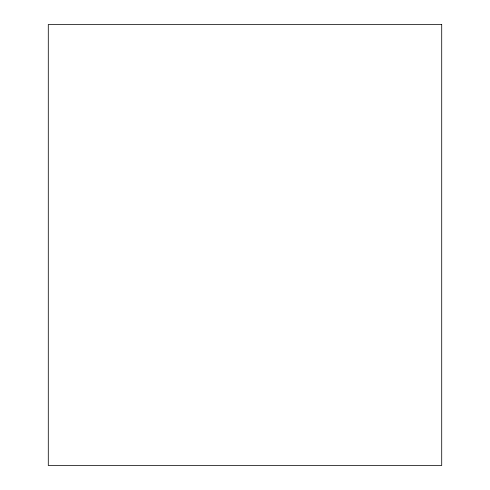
<?xml version="1.0" encoding="UTF-8"?>
<svg xmlns="http://www.w3.org/2000/svg" width="490" height="490" viewBox="0 0 490 490"><rect width="100%" height="100%" fill="white"/><g stroke="black" fill="none" stroke-linecap="round" stroke-linejoin="round"><path stroke-width="0.73" d="M441.711 24.5L48.29 24.5L48.29 465.5L441.711 465.5L441.711 24.5"/></g></svg>
